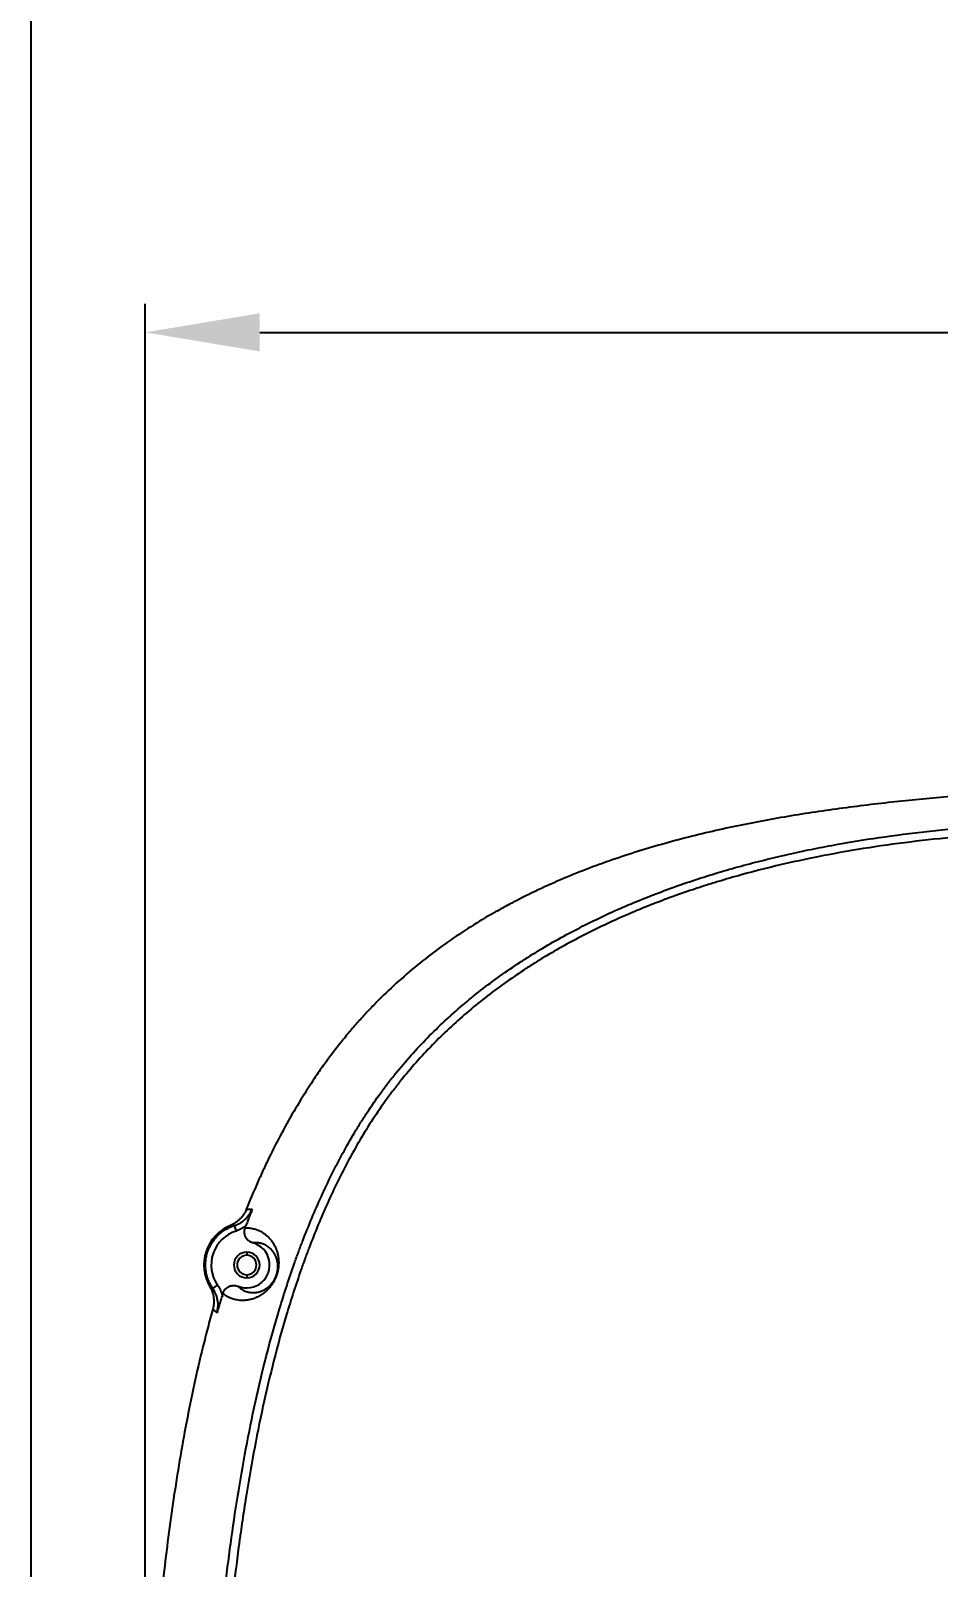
# Model space of a CAD drawing. Extents: x 8541 to 14664, y -60 to 2468.
# Drawn here: x 8678 to 8836.6, y 1749.6 to 2017.8 of the extents above; entities that cross this region are included whole.
import ezdxf

# ---------------------------------------------------------------- set-up
doc = ezdxf.new("R2010")
doc.units = 0
doc.header["$LTSCALE"] = 20
doc.header["$MEASUREMENT"] = 0
doc.layers.get('0').update_dxf_attribs({"linetype": 'CONTINUOUS'})
doc.layers.get('DEFPOINTS').update_dxf_attribs({"linetype": 'CONTINUOUS'})
doc.layers.add('6', color=6, linetype='CONTINUOUS')
doc.styles.get("Standard").update_dxf_attribs({"font": 'NanumGothic.ttf'})
doc.dimstyles.get("Standard").update_dxf_attribs({"dimtxt": 2.7, "dimasz": 2.5, "dimexe": 1.5, "dimexo": 1.5, "dimgap": 1.5, "dimtad": 1, "dimdec": 0, "dimlfac": 10, "dimzin": 0, "dimdsep": 46, "dimtxsty": 'Standard', "dimcen": 0, "dimclrt": 2, "dimadec": 0, "dimazin": 0, "dimtfac": 1, "dimtdec": 0, "dimtmove": 0, "dimatfit": 3, "dimfxl": 0, "dimtolj": 1, "dimtzin": 0, "dimarcsym": 0})

# ---------------------------------------------------------------- blocks, each defined once
blk = doc.blocks.new('*D61')
at = {"color": 3, "lineweight": -2}
for p, q in [((8698, 1688.87), (8698, 1970.18)), ((9382.59, 1688.87), (9382.59, 1970.18)), ((8718, 1965.18), (9362.59, 1965.18))]:
    blk.add_line(p, q, dxfattribs=at)
at = {"color": 3}
for points in [[(8718, 1968.51), (8718, 1961.85), (8698, 1965.18)], [(9362.59, 1968.51), (9362.59, 1961.85), (9382.59, 1965.18)]]:
    blk.add_solid(points, dxfattribs=at)
at = {"layer": 'DEFPOINTS', "color": 0}
for p in [(9382.59, 1965.18), (8698, 1687.37), (9382.59, 1687.37)]:
    blk.add_point(p, dxfattribs=at)
at = {"color": 2, "insert": (9040.29, 1988.79), "char_height": 25, "attachment_point": 5}
blk.add_mtext('\\A1;{\\fNanumGothic|b0|i0|c129|p50;685}', dxfattribs=at)

msp = doc.modelspace()

# ---------------------------------------------------------------- linework, layer by layer
at = {"color": 7, "linetype": 'Continuous'}
for p, q in [((8713.57, 1809.25), (8713.87, 1808.29)), ((8715.75, 1804.62), (8715.75, 1804.07)), ((8715.75, 1800.67), (8715.75, 1800.12)), ((8709.83, 1798.24), (8710.65, 1798.82))]:
    msp.add_line(p, q, dxfattribs=at)
for radius, start, end in [(7.48, 112.3522, 210.5285), (6.22, 107.5692, 214.8421), (4, 247.9014, 74.5737), (2.25, 90, 270), (1.7, 90, 270), (2.25, 270, 90), (1.7, 270, 90)]:
    msp.add_arc((8715.75, 1802.37), radius, start, end, dxfattribs=at)
for points, knots in [([(8842.95, 1884.48), (8839.7, 1884.23), (8836.46, 1883.96), (8829.99, 1883.33), (8826.76, 1882.98), (8820.3, 1882.19), (8817.08, 1881.75), (8812.27, 1881.01), (8810.66, 1880.74), (8807.46, 1880.19), (8805.86, 1879.89), (8803.46, 1879.43), (8802.66, 1879.27), (8801.47, 1879.02), (8801.07, 1878.94), (8800.27, 1878.77), (8798.28, 1878.34), (8796.3, 1877.89), (8793.15, 1877.12), (8791.58, 1876.71), (8788.45, 1875.86), (8786.9, 1875.42), (8782.25, 1874.01), (8779.19, 1872.98), (8774.66, 1871.28), (8773.16, 1870.69), (8770.17, 1869.44), (8768.69, 1868.79), (8765.75, 1867.42), (8764.29, 1866.71), (8762.12, 1865.59), (8761.4, 1865.21), (8760.32, 1864.62), (8759.96, 1864.42), (8759.43, 1864.12), (8759.25, 1864.02), (8758.89, 1863.82), (8757.29, 1862.91), (8755.72, 1861.96), (8752.99, 1860.21), (8751.65, 1859.3), (8749.01, 1857.43), (8747.73, 1856.46), (8745.2, 1854.45), (8743.97, 1853.42), (8741.55, 1851.28), (8740.37, 1850.18), (8738.64, 1848.48), (8738.08, 1847.9), (8736.95, 1846.73), (8736.4, 1846.14), (8735.31, 1844.93), (8734.77, 1844.32), (8733.97, 1843.39), (8733.71, 1843.08), (8733.18, 1842.45), (8732.92, 1842.13), (8731.63, 1840.54), (8730.63, 1839.24), (8729.42, 1837.58), (8729.18, 1837.25), (8728.7, 1836.58), (8728, 1835.57), (8727.31, 1834.55), (8725.96, 1832.5), (8725.1, 1831.12), (8723.43, 1828.31), (8722.63, 1826.88), (8721.08, 1824), (8720.34, 1822.54), (8719.44, 1820.7), (8719.27, 1820.33), (8718.92, 1819.59), (8718.39, 1818.47), (8717.89, 1817.35), (8716.9, 1815.1), (8716.27, 1813.59), (8715.66, 1812.06)], [0, 0, 0, 0, 0.0625, 0.0625, 0.125, 0.125, 0.1875, 0.1875, 0.21875, 0.21875, 0.25, 0.25, 0.265625, 0.265625, 0.273437, 0.273437, 0.28125, 0.3125, 0.3125, 0.34375, 0.34375, 0.375, 0.375, 0.4375, 0.4375, 0.46875, 0.46875, 0.5, 0.5, 0.53125, 0.53125, 0.546875, 0.546875, 0.554687, 0.554687, 0.558594, 0.558594, 0.5625, 0.59375, 0.59375, 0.625, 0.625, 0.65625, 0.65625, 0.6875, 0.6875, 0.71875, 0.71875, 0.734375, 0.734375, 0.75, 0.75, 0.765625, 0.765625, 0.773437, 0.773437, 0.78125, 0.78125, 0.8125, 0.8125, 0.820312, 0.820312, 0.828125, 0.84375, 0.84375, 0.875, 0.875, 0.90625, 0.90625, 0.9375, 0.9375, 0.945312, 0.945312, 0.953125, 0.96875, 0.96875, 1, 1, 1, 1]), ([(8842.95, 1495.9), (8840.15, 1496.12), (8837.37, 1496.38), (8831.82, 1496.99), (8829.05, 1497.34), (8823.55, 1498.14), (8820.81, 1498.59), (8815.35, 1499.6), (8812.63, 1500.16), (8807.22, 1501.39), (8804.53, 1502.06), (8799.17, 1503.54), (8796.51, 1504.34), (8792.54, 1505.65), (8791.22, 1506.1), (8788.59, 1507.05), (8787.27, 1507.54), (8785.31, 1508.31), (8784.34, 1508.7), (8783.36, 1509.11), (8782.87, 1509.31), (8782.71, 1509.38), (8782.39, 1509.52), (8780.93, 1510.14), (8779.48, 1510.78), (8776.94, 1511.97), (8774.42, 1513.19), (8770.72, 1515.15), (8768.3, 1516.54), (8765.9, 1517.98), (8764.72, 1518.72), (8762.38, 1520.25), (8761.23, 1521.04), (8758.95, 1522.66), (8757.82, 1523.5), (8756.16, 1524.79), (8755.33, 1525.45), (8754.38, 1526.23), (8753.97, 1526.57), (8753.7, 1526.8), (8753.57, 1526.91), (8752.36, 1527.94), (8751.31, 1528.88), (8749.25, 1530.79), (8748.25, 1531.76), (8746.3, 1533.76), (8745.35, 1534.77), (8743.5, 1536.85), (8742.61, 1537.9), (8740.86, 1540.06), (8740.01, 1541.16), (8738.37, 1543.4), (8737.57, 1544.54), (8736.42, 1546.29), (8736.04, 1546.87), (8735.3, 1548.06), (8734.93, 1548.65), (8734.22, 1549.86), (8733.86, 1550.47), (8733.17, 1551.69), (8732.83, 1552.3), (8732.41, 1553.08), (8732.33, 1553.24), (8732.16, 1553.55), (8732.08, 1553.7), (8731.83, 1554.17), (8731.34, 1555.11), (8730.86, 1556.05), (8729.92, 1557.94), (8729.32, 1559.21), (8728.16, 1561.75), (8727.6, 1563.04), (8725.98, 1566.9), (8724.99, 1569.51), (8723.12, 1574.76), (8722.26, 1577.41), (8720.64, 1582.75), (8719.9, 1585.43), (8718.5, 1590.85), (8717.86, 1593.57), (8717.1, 1596.99), (8716.88, 1598.02), (8716.67, 1599.05), (8716.52, 1599.74), (8716.45, 1600.08), (8716.11, 1601.8), (8715.84, 1603.18), (8715.06, 1607.31), (8714.59, 1610.06), (8713.71, 1615.57), (8713.3, 1618.32), (8712.18, 1626.59), (8711.56, 1632.1), (8710.76, 1640.38), (8710.52, 1643.13), (8710.09, 1648.65), (8709.9, 1651.41), (8709.39, 1659.69), (8708.91, 1670.74), (8708.77, 1681.79), (8708.77, 1692.85), (8708.84, 1698.38), (8709.15, 1709.44), (8709.39, 1714.98), (8709.89, 1723.28), (8710.08, 1726.05), (8710.52, 1731.59), (8710.76, 1734.36), (8711.29, 1739.9), (8711.58, 1742.67), (8712.06, 1746.83), (8712.23, 1748.21), (8712.57, 1750.98), (8712.75, 1752.37), (8713.7, 1759.3), (8714.57, 1764.82), (8716.12, 1773.04), (8716.67, 1775.77), (8717.87, 1781.22), (8718.51, 1783.93), (8719.9, 1789.33), (8720.65, 1792.02), (8722.27, 1797.36), (8723.14, 1800.02), (8724.19, 1803), (8724.31, 1803.33), (8724.55, 1803.99), (8724.67, 1804.31), (8725.03, 1805.3), (8725.78, 1807.27), (8726.56, 1809.21), (8728.18, 1813.08), (8729.33, 1815.61), (8730.88, 1818.73), (8731.19, 1819.35), (8731.83, 1820.58), (8732.16, 1821.2), (8733.15, 1823.03), (8733.84, 1824.24), (8734.91, 1826.04), (8735.27, 1826.63), (8736.01, 1827.81), (8736.39, 1828.4), (8737.54, 1830.15), (8738.34, 1831.3), (8739.59, 1833), (8740.01, 1833.56), (8740.55, 1834.26), (8740.66, 1834.4), (8740.87, 1834.68), (8741.2, 1835.1), (8742.41, 1836.61), (8743.55, 1837.94), (8745.41, 1840.02), (8746.36, 1841.04), (8748.3, 1843.03), (8749.3, 1843.99), (8751.33, 1845.88), (8752.37, 1846.8), (8754.48, 1848.6), (8755.55, 1849.47), (8757.74, 1851.18), (8758.86, 1852.01), (8761.13, 1853.63), (8762.28, 1854.42), (8764.03, 1855.57), (8764.92, 1856.14), (8765.96, 1856.79), (8766.41, 1857.06), (8766.71, 1857.24), (8766.86, 1857.34), (8768.22, 1858.15), (8769.44, 1858.85), (8771.89, 1860.21), (8774.36, 1861.51), (8776.86, 1862.73), (8780.64, 1864.5), (8783.19, 1865.59), (8788.35, 1867.62), (8790.96, 1868.57), (8796.24, 1870.32), (8798.9, 1871.13), (8802.93, 1872.24), (8804.28, 1872.6), (8806.32, 1873.11), (8807, 1873.28), (8808.02, 1873.52), (8808.36, 1873.61), (8809.04, 1873.76), (8810.75, 1874.16), (8812.46, 1874.53), (8814.52, 1874.96), (8815.21, 1875.09), (8816.58, 1875.36), (8817.27, 1875.49), (8820.71, 1876.13), (8823.48, 1876.59), (8829.01, 1877.39), (8831.79, 1877.75), (8835.97, 1878.21), (8837.36, 1878.35), (8840.15, 1878.61), (8841.55, 1878.73), (8842.94, 1878.84)], [0, 0, 0, 0, 0.015625, 0.015625, 0.03125, 0.03125, 0.046875, 0.046875, 0.0625, 0.0625, 0.078125, 0.078125, 0.09375, 0.09375, 0.101562, 0.101562, 0.109375, 0.109375, 0.113281, 0.115234, 0.115234, 0.116211, 0.116211, 0.117187, 0.125, 0.125, 0.132812, 0.140625, 0.148437, 0.148437, 0.15625, 0.15625, 0.164062, 0.164062, 0.171875, 0.171875, 0.175781, 0.177734, 0.178711, 0.178711, 0.179687, 0.179687, 0.1875, 0.1875, 0.195312, 0.195312, 0.203125, 0.203125, 0.210937, 0.210937, 0.21875, 0.21875, 0.226562, 0.226562, 0.230469, 0.230469, 0.234375, 0.234375, 0.238281, 0.238281, 0.242187, 0.242187, 0.243164, 0.243164, 0.244141, 0.244141, 0.246094, 0.25, 0.25, 0.257812, 0.257812, 0.265625, 0.265625, 0.28125, 0.28125, 0.296875, 0.296875, 0.3125, 0.3125, 0.328125, 0.328125, 0.332031, 0.333984, 0.333984, 0.335937, 0.335937, 0.34375, 0.34375, 0.359375, 0.359375, 0.375, 0.375, 0.40625, 0.40625, 0.421875, 0.421875, 0.4375, 0.4375, 0.46875, 0.5, 0.5, 0.53125, 0.53125, 0.5625, 0.5625, 0.578125, 0.578125, 0.59375, 0.59375, 0.609375, 0.609375, 0.617187, 0.617187, 0.625, 0.625, 0.65625, 0.65625, 0.671875, 0.671875, 0.6875, 0.6875, 0.703125, 0.703125, 0.71875, 0.71875, 0.720703, 0.720703, 0.722656, 0.722656, 0.726562, 0.734375, 0.734375, 0.75, 0.75, 0.753906, 0.753906, 0.757812, 0.757812, 0.765625, 0.765625, 0.769531, 0.769531, 0.773437, 0.773437, 0.78125, 0.78125, 0.785156, 0.785156, 0.786133, 0.786133, 0.787109, 0.789062, 0.796875, 0.796875, 0.804687, 0.804687, 0.8125, 0.8125, 0.820312, 0.820312, 0.828125, 0.828125, 0.835937, 0.835937, 0.84375, 0.84375, 0.847656, 0.849609, 0.850586, 0.850586, 0.851562, 0.851562, 0.859375, 0.859375, 0.867187, 0.875, 0.875, 0.890625, 0.890625, 0.90625, 0.90625, 0.921875, 0.921875, 0.929687, 0.929687, 0.933594, 0.933594, 0.935547, 0.935547, 0.9375, 0.945312, 0.945312, 0.949219, 0.949219, 0.953125, 0.953125, 0.96875, 0.96875, 0.984375, 0.984375, 0.992187, 0.992187, 1, 1, 1, 1]), ([(8843.06, 1877.35), (8840.29, 1877.13), (8837.52, 1876.87), (8832.01, 1876.26), (8829.26, 1875.92), (8823.78, 1875.12), (8821.05, 1874.67), (8815.61, 1873.67), (8812.9, 1873.11), (8807.5, 1871.88), (8804.81, 1871.21), (8800.79, 1870.1), (8799.46, 1869.71), (8797.79, 1869.21), (8797.46, 1869.11), (8796.79, 1868.9), (8795.8, 1868.59), (8794.81, 1868.27), (8791.51, 1867.17), (8788.9, 1866.23), (8783.74, 1864.2), (8781.2, 1863.11), (8777.44, 1861.35), (8774.95, 1860.14), (8772.49, 1858.84), (8770.06, 1857.49), (8768.86, 1856.8), (8767.51, 1855.99), (8767.36, 1855.9), (8767.06, 1855.71), (8766.62, 1855.44), (8765.58, 1854.8), (8764.71, 1854.23), (8762.97, 1853.09), (8761.83, 1852.31), (8759.58, 1850.7), (8758.48, 1849.87), (8756.31, 1848.18), (8755.24, 1847.31), (8753.15, 1845.52), (8752.13, 1844.61), (8750.12, 1842.73), (8749.14, 1841.77), (8747.21, 1839.79), (8746.27, 1838.78), (8744.43, 1836.71), (8743.54, 1835.64), (8742.44, 1834.28), (8742.23, 1834.01), (8741.9, 1833.6), (8741.8, 1833.46), (8741.58, 1833.18), (8741.05, 1832.49), (8740.53, 1831.79), (8739.3, 1830.1), (8738.51, 1828.96), (8737, 1826.64), (8736.27, 1825.46), (8734.87, 1823.08), (8734.2, 1821.88), (8732.89, 1819.45), (8732.26, 1818.22), (8730.44, 1814.51), (8729.3, 1811.99), (8727.71, 1808.15), (8726.94, 1806.22), (8726.21, 1804.26), (8725.91, 1803.45), (8725.85, 1803.28), (8725.73, 1802.96), (8725.56, 1802.47), (8725.38, 1801.97), (8724.35, 1799.02), (8723.49, 1796.38), (8721.9, 1791.08), (8721.17, 1788.41), (8719.8, 1783.06), (8719.17, 1780.37), (8717.99, 1774.97), (8717.45, 1772.26), (8716.44, 1766.82), (8715.73, 1762.73), (8715, 1757.94), (8714.66, 1755.54), (8714.51, 1754.51), (8714.42, 1753.82), (8714.37, 1753.47), (8713.96, 1750.38), (8713.28, 1744.88), (8712.7, 1739.39), (8712.18, 1733.9), (8711.94, 1731.15), (8711.52, 1725.66), (8711.33, 1722.91), (8710.83, 1714.68), (8710.6, 1709.19), (8710.29, 1698.23), (8710.22, 1692.74), (8710.22, 1681.78), (8710.29, 1676.3), (8710.6, 1665.34), (8710.84, 1659.87), (8711.34, 1651.66), (8711.53, 1648.92), (8711.95, 1643.45), (8712.19, 1640.72), (8712.98, 1632.51), (8713.59, 1627.05), (8714.7, 1618.85), (8715.1, 1616.12), (8715.97, 1610.66), (8716.43, 1607.93), (8717.2, 1603.83), (8717.46, 1602.47), (8717.8, 1600.76), (8717.87, 1600.42), (8718.01, 1599.74), (8718.23, 1598.72), (8719.03, 1594.98), (8719.82, 1591.6), (8721.2, 1586.23), (8721.93, 1583.56), (8723.52, 1578.27), (8724.37, 1575.64), (8726.21, 1570.43), (8727.19, 1567.84), (8728.78, 1564.01), (8729.88, 1561.46), (8731.07, 1558.95), (8731.99, 1557.07), (8732.46, 1556.14), (8733.03, 1555.05), (8733.27, 1554.59), (8733.44, 1554.28), (8733.52, 1554.12), (8734.26, 1552.74), (8734.95, 1551.52), (8736.01, 1549.72), (8736.37, 1549.13), (8737.1, 1547.95), (8737.48, 1547.37), (8738.61, 1545.64), (8739.4, 1544.5), (8741.02, 1542.27), (8741.86, 1541.18), (8743.58, 1539.04), (8744.47, 1537.99), (8746.3, 1535.93), (8747.24, 1534.92), (8749.17, 1532.94), (8750.16, 1531.97), (8752.19, 1530.07), (8753.23, 1529.15), (8754.43, 1528.13), (8754.57, 1528.01), (8754.83, 1527.79), (8754.97, 1527.67), (8755.37, 1527.34), (8756.18, 1526.67), (8757, 1526.02), (8758.65, 1524.73), (8759.77, 1523.9), (8762.03, 1522.29), (8763.17, 1521.51), (8765.49, 1520), (8766.66, 1519.26), (8769.04, 1517.84), (8771.43, 1516.46), (8775.11, 1514.52), (8777.61, 1513.3), (8780.13, 1512.13), (8781.4, 1511.56), (8782.85, 1510.94), (8783.01, 1510.88), (8783.33, 1510.74), (8783.49, 1510.67), (8783.98, 1510.47), (8784.94, 1510.07), (8785.91, 1509.68), (8787.86, 1508.92), (8789.16, 1508.43), (8791.77, 1507.49), (8793.07, 1507.04), (8797.01, 1505.75), (8799.65, 1504.95), (8804.97, 1503.49), (8807.63, 1502.83), (8813, 1501.61), (8815.7, 1501.06), (8821.11, 1500.06), (8823.83, 1499.62), (8829.29, 1498.82), (8832.03, 1498.47), (8837.53, 1497.87), (8840.29, 1497.61), (8843.06, 1497.39)], [0, 0, 0, 0, 0.015625, 0.015625, 0.03125, 0.03125, 0.046875, 0.046875, 0.0625, 0.0625, 0.078125, 0.078125, 0.085938, 0.085938, 0.087891, 0.087891, 0.089844, 0.09375, 0.09375, 0.109375, 0.109375, 0.125, 0.125, 0.132812, 0.140625, 0.140625, 0.148437, 0.148437, 0.149414, 0.149414, 0.150391, 0.152344, 0.15625, 0.15625, 0.164062, 0.164062, 0.171875, 0.171875, 0.179687, 0.179687, 0.1875, 0.1875, 0.195312, 0.195312, 0.203125, 0.203125, 0.210938, 0.210938, 0.212891, 0.212891, 0.213867, 0.213867, 0.214844, 0.21875, 0.21875, 0.226563, 0.226563, 0.234375, 0.234375, 0.242188, 0.242188, 0.25, 0.25, 0.265625, 0.265625, 0.273438, 0.277344, 0.277344, 0.27832, 0.27832, 0.279297, 0.28125, 0.28125, 0.296875, 0.296875, 0.3125, 0.3125, 0.328125, 0.328125, 0.34375, 0.34375, 0.359375, 0.367188, 0.371094, 0.373047, 0.373047, 0.375, 0.375, 0.390625, 0.40625, 0.40625, 0.421875, 0.421875, 0.4375, 0.4375, 0.46875, 0.46875, 0.5, 0.5, 0.53125, 0.53125, 0.5625, 0.5625, 0.578125, 0.578125, 0.59375, 0.59375, 0.625, 0.625, 0.640625, 0.640625, 0.65625, 0.65625, 0.664063, 0.664063, 0.666016, 0.666016, 0.667969, 0.671875, 0.6875, 0.6875, 0.703125, 0.703125, 0.71875, 0.71875, 0.734375, 0.734375, 0.742188, 0.75, 0.75, 0.753906, 0.755859, 0.756836, 0.756836, 0.757813, 0.757813, 0.765625, 0.765625, 0.769531, 0.769531, 0.773438, 0.773438, 0.78125, 0.78125, 0.789063, 0.789063, 0.796875, 0.796875, 0.804688, 0.804688, 0.8125, 0.8125, 0.820313, 0.820313, 0.821289, 0.821289, 0.822266, 0.822266, 0.824219, 0.828125, 0.828125, 0.835938, 0.835938, 0.84375, 0.84375, 0.851563, 0.851563, 0.859375, 0.867188, 0.875, 0.875, 0.882813, 0.882813, 0.883789, 0.883789, 0.884766, 0.884766, 0.886719, 0.890625, 0.890625, 0.898438, 0.898438, 0.90625, 0.90625, 0.921875, 0.921875, 0.9375, 0.9375, 0.953125, 0.953125, 0.96875, 0.96875, 0.984375, 0.984375, 1, 1, 1, 1]), ([(8715.66, 1812.06), (8715.59, 1811.91), (8715.52, 1811.76), (8715.37, 1811.46), (8715.2, 1811.17), (8715, 1810.9), (8714.87, 1810.74), (8714.85, 1810.71), (8714.79, 1810.64), (8714.76, 1810.61), (8714.68, 1810.52), (8714.62, 1810.46), (8714.44, 1810.28), (8714.2, 1810.05), (8713.93, 1809.86), (8713.72, 1809.72), (8713.65, 1809.67), (8713.51, 1809.58), (8713.43, 1809.54), (8713.21, 1809.42), (8713.06, 1809.35), (8712.9, 1809.29)], [0, 0, 0, 0, 0.125, 0.125, 0.25, 0.375, 0.375, 0.40625, 0.40625, 0.4375, 0.4375, 0.5, 0.5, 0.625, 0.75, 0.75, 0.8125, 0.8125, 0.875, 0.875, 1, 1, 1, 1]), ([(8713.57, 1809.25), (8713.75, 1809.3), (8713.92, 1809.37), (8714.25, 1809.52), (8714.41, 1809.6), (8714.73, 1809.78), (8714.88, 1809.88), (8715.07, 1810.02), (8715.1, 1810.05), (8715.18, 1810.1), (8715.28, 1810.19), (8715.39, 1810.28), (8715.59, 1810.46), (8715.72, 1810.59), (8715.96, 1810.87), (8716.07, 1811.01), (8716.2, 1811.2), (8716.23, 1811.24), (8716.28, 1811.32), (8716.35, 1811.43), (8716.42, 1811.55), (8716.55, 1811.79), (8716.63, 1811.96), (8716.7, 1812.13)], [0, 0, 0, 0, 0.125, 0.125, 0.25, 0.25, 0.375, 0.375, 0.40625, 0.40625, 0.4375, 0.5, 0.5, 0.625, 0.625, 0.75, 0.75, 0.78125, 0.78125, 0.8125, 0.875, 0.875, 1, 1, 1, 1]), ([(8716.7, 1812.13), (8716.69, 1812.12), (8716.69, 1812.1), (8716.68, 1812.07), (8716.66, 1812.03), (8716.62, 1811.92), (8716.59, 1811.83), (8716.52, 1811.66), (8716.48, 1811.54), (8716.34, 1811.18), (8716.25, 1810.93), (8716.14, 1810.62), (8716.11, 1810.56), (8716.07, 1810.44), (8716.04, 1810.37), (8715.97, 1810.19), (8715.93, 1810.06), (8715.83, 1809.81), (8715.78, 1809.68), (8715.69, 1809.42), (8715.64, 1809.29), (8715.59, 1809.16)], [0, 0, 0, 0, 0.015625, 0.015625, 0.03125, 0.0625, 0.125, 0.125, 0.25, 0.25, 0.5, 0.5, 0.5625, 0.5625, 0.625, 0.625, 0.75, 0.75, 0.875, 0.875, 1, 1, 1, 1]), ([(8715.66, 1812.06), (8715.75, 1812.08), (8715.84, 1812.09), (8716.02, 1812.1), (8716.11, 1812.11), (8716.36, 1812.12), (8716.53, 1812.13), (8716.7, 1812.13)], [0, 0, 0, 0, 0.25, 0.25, 0.5, 0.5, 1, 1, 1, 1]), ([(8709.83, 1798.24), (8709.66, 1798.48), (8709.52, 1798.72), (8709.25, 1799.21), (8709.13, 1799.47), (8708.98, 1799.86), (8708.93, 1799.99), (8708.87, 1800.19), (8708.85, 1800.26), (8708.81, 1800.4), (8708.79, 1800.46), (8708.7, 1800.81), (8708.64, 1801.08), (8708.56, 1801.64), (8708.54, 1801.92), (8708.53, 1802.34), (8708.53, 1802.48), (8708.54, 1802.69), (8708.54, 1802.76), (8708.55, 1802.9), (8708.56, 1802.97), (8708.59, 1803.32), (8708.63, 1803.6), (8708.75, 1804.15), (8708.82, 1804.42), (8708.96, 1804.82), (8709.01, 1804.95), (8709.09, 1805.15), (8709.12, 1805.21), (8709.17, 1805.34), (8709.2, 1805.41), (8709.35, 1805.73), (8709.63, 1806.22), (8709.95, 1806.67), (8710.22, 1807), (8710.31, 1807.11), (8710.43, 1807.24), (8710.45, 1807.27), (8710.5, 1807.32), (8710.57, 1807.4), (8710.65, 1807.47), (8710.9, 1807.72), (8711.32, 1808.09), (8711.78, 1808.4), (8712.09, 1808.59), (8712.15, 1808.62), (8712.27, 1808.69), (8712.33, 1808.73), (8712.52, 1808.82), (8712.65, 1808.89), (8713.03, 1809.06), (8713.3, 1809.16), (8713.57, 1809.25)], [0, 0, 0, 0, 0.0625, 0.0625, 0.125, 0.125, 0.15625, 0.15625, 0.171875, 0.171875, 0.1875, 0.1875, 0.25, 0.25, 0.3125, 0.3125, 0.34375, 0.34375, 0.359375, 0.359375, 0.375, 0.375, 0.4375, 0.4375, 0.5, 0.5, 0.53125, 0.53125, 0.546875, 0.546875, 0.5625, 0.5625, 0.625, 0.6875, 0.6875, 0.71875, 0.71875, 0.726563, 0.726563, 0.734375, 0.75, 0.75, 0.8125, 0.875, 0.875, 0.890625, 0.890625, 0.90625, 0.90625, 0.9375, 0.9375, 1, 1, 1, 1]), ([(8715.47, 1808.86), (8715.59, 1808.86), (8715.71, 1808.86), (8715.94, 1808.85), (8716.06, 1808.85), (8716.3, 1808.82), (8716.42, 1808.81), (8716.66, 1808.77), (8716.78, 1808.74), (8717.03, 1808.68), (8717.15, 1808.65), (8717.4, 1808.57), (8717.53, 1808.52), (8717.79, 1808.42), (8717.92, 1808.36), (8718.19, 1808.23), (8718.32, 1808.16), (8718.53, 1808.03), (8718.6, 1807.99), (8718.74, 1807.9), (8718.81, 1807.85), (8719.02, 1807.69), (8719.16, 1807.58), (8719.38, 1807.38), (8719.45, 1807.32), (8719.59, 1807.17), (8719.66, 1807.1), (8719.81, 1806.93), (8719.88, 1806.85), (8720.03, 1806.67), (8720.1, 1806.57), (8720.25, 1806.36), (8720.32, 1806.25), (8720.46, 1806.02), (8720.53, 1805.89), (8720.67, 1805.62), (8720.74, 1805.47), (8720.84, 1805.24), (8720.88, 1805.15), (8720.94, 1804.98), (8720.97, 1804.89), (8721.03, 1804.7), (8721.06, 1804.6), (8721.12, 1804.39), (8721.15, 1804.28), (8721.18, 1804.11), (8721.2, 1804.05), (8721.22, 1803.92), (8721.23, 1803.86), (8721.25, 1803.72), (8721.26, 1803.65), (8721.28, 1803.51), (8721.29, 1803.44), (8721.3, 1803.32), (8721.3, 1803.28), (8721.31, 1803.2), (8721.31, 1803.16), (8721.31, 1803.03), (8721.32, 1802.94), (8721.32, 1802.76), (8721.32, 1802.66), (8721.31, 1802.5), (8721.31, 1802.44), (8721.3, 1802.33), (8721.3, 1802.27), (8721.29, 1802.15), (8721.28, 1802.09), (8721.27, 1801.96), (8721.26, 1801.89), (8721.24, 1801.74), (8721.23, 1801.66), (8721.21, 1801.56), (8721.21, 1801.54), (8721.2, 1801.5), (8721.19, 1801.48), (8721.18, 1801.42), (8721.17, 1801.37), (8721.15, 1801.28), (8721.14, 1801.24), (8721.12, 1801.14), (8721.11, 1801.09), (8721.09, 1801.03), (8721.09, 1801.02), (8721.08, 1800.99), (8721.07, 1800.95), (8721.06, 1800.91), (8721.03, 1800.83), (8721.02, 1800.78), (8720.99, 1800.7), (8720.98, 1800.67), (8720.96, 1800.62), (8720.94, 1800.53), (8720.91, 1800.45), (8720.88, 1800.38), (8720.86, 1800.34), (8720.85, 1800.3), (8720.84, 1800.27), (8720.83, 1800.26), (8720.81, 1800.2), (8720.79, 1800.15), (8720.75, 1800.05), (8720.73, 1800.01), (8720.7, 1799.94), (8720.68, 1799.92), (8720.66, 1799.88), (8720.65, 1799.85), (8720.62, 1799.79), (8720.6, 1799.75), (8720.57, 1799.68), (8720.55, 1799.64), (8720.49, 1799.53), (8720.45, 1799.46), (8720.4, 1799.37), (8720.38, 1799.34), (8720.34, 1799.28), (8720.33, 1799.25), (8720.27, 1799.17), (8720.24, 1799.11), (8720.17, 1799.01), (8720.14, 1798.96), (8720.08, 1798.87), (8720.05, 1798.83), (8719.98, 1798.74), (8719.95, 1798.7), (8719.86, 1798.58), (8719.8, 1798.51), (8719.72, 1798.41), (8719.69, 1798.38), (8719.63, 1798.31), (8719.61, 1798.28), (8719.52, 1798.19), (8719.47, 1798.13), (8719.37, 1798.03), (8719.32, 1797.98), (8719.17, 1797.83), (8719.07, 1797.74), (8718.88, 1797.58), (8718.79, 1797.51), (8718.61, 1797.38), (8718.53, 1797.31), (8718.36, 1797.2), (8718.28, 1797.15), (8718.12, 1797.05), (8718.04, 1797), (8717.89, 1796.91), (8717.81, 1796.87), (8717.66, 1796.8), (8717.59, 1796.76), (8717.45, 1796.7), (8717.38, 1796.67), (8717.18, 1796.58), (8717.05, 1796.53), (8716.79, 1796.45), (8716.67, 1796.41), (8716.43, 1796.35), (8716.32, 1796.32), (8716.1, 1796.27), (8715.99, 1796.25), (8715.78, 1796.22), (8715.68, 1796.21), (8715.48, 1796.19), (8715.38, 1796.18), (8715.1, 1796.17), (8714.92, 1796.17), (8714.59, 1796.19), (8714.43, 1796.2), (8714.12, 1796.25), (8713.97, 1796.27), (8713.69, 1796.33), (8713.56, 1796.37), (8713.3, 1796.45), (8713.18, 1796.49), (8712.95, 1796.58), (8712.83, 1796.63), (8712.62, 1796.73), (8712.51, 1796.78), (8712.31, 1796.89), (8712.11, 1797), (8711.84, 1797.19), (8711.66, 1797.32), (8711.58, 1797.39)], [0, 0, 0, 0, 0.03125, 0.03125, 0.0625, 0.0625, 0.09375, 0.09375, 0.125, 0.125, 0.15625, 0.15625, 0.1875, 0.1875, 0.21875, 0.21875, 0.25, 0.25, 0.265625, 0.265625, 0.28125, 0.28125, 0.3125, 0.3125, 0.328125, 0.328125, 0.34375, 0.34375, 0.359375, 0.359375, 0.375, 0.375, 0.390625, 0.390625, 0.40625, 0.40625, 0.421875, 0.421875, 0.429688, 0.429688, 0.4375, 0.4375, 0.445313, 0.445313, 0.453125, 0.453125, 0.457031, 0.457031, 0.460938, 0.460938, 0.464844, 0.464844, 0.46875, 0.46875, 0.470703, 0.470703, 0.472656, 0.472656, 0.476563, 0.476563, 0.480469, 0.480469, 0.482422, 0.482422, 0.484375, 0.484375, 0.486328, 0.486328, 0.488281, 0.488281, 0.490234, 0.490234, 0.490723, 0.490723, 0.491211, 0.491211, 0.492188, 0.492188, 0.493164, 0.493164, 0.494141, 0.494141, 0.494385, 0.494385, 0.494629, 0.495117, 0.495117, 0.496094, 0.496094, 0.496582, 0.496582, 0.49707, 0.498047, 0.498047, 0.498535, 0.498779, 0.498779, 0.499023, 0.499023, 0.5, 0.5, 0.500977, 0.500977, 0.501465, 0.501465, 0.501953, 0.501953, 0.50293, 0.50293, 0.503906, 0.503906, 0.505859, 0.505859, 0.506836, 0.506836, 0.507813, 0.507813, 0.509766, 0.509766, 0.511719, 0.511719, 0.513672, 0.513672, 0.515625, 0.515625, 0.519531, 0.519531, 0.521484, 0.521484, 0.523438, 0.523438, 0.527344, 0.527344, 0.53125, 0.53125, 0.539063, 0.539063, 0.546875, 0.546875, 0.554688, 0.554688, 0.5625, 0.5625, 0.570313, 0.570313, 0.578125, 0.578125, 0.585938, 0.585938, 0.59375, 0.59375, 0.609375, 0.609375, 0.625, 0.625, 0.640625, 0.640625, 0.65625, 0.65625, 0.671875, 0.671875, 0.6875, 0.6875, 0.71875, 0.71875, 0.75, 0.75, 0.78125, 0.78125, 0.8125, 0.8125, 0.84375, 0.84375, 0.875, 0.875, 0.90625, 0.90625, 0.9375, 0.96875, 1, 1, 1, 1]), ([(8713.57, 1809.25), (8713.46, 1809.26), (8713.36, 1809.27), (8713.19, 1809.28), (8713.14, 1809.29), (8713.02, 1809.29), (8712.96, 1809.29), (8712.9, 1809.29)], [0, 0, 0, 0, 0.5, 0.5, 0.75, 0.75, 1, 1, 1, 1]), ([(8716.81, 1806.22), (8716.74, 1806.24), (8716.61, 1806.29), (8716.42, 1806.37), (8716.3, 1806.44), (8716.22, 1806.5), (8716.19, 1806.52), (8716.13, 1806.56), (8716.1, 1806.58), (8716.02, 1806.65), (8715.92, 1806.74), (8715.83, 1806.84), (8715.76, 1806.92), (8715.74, 1806.95), (8715.7, 1807.01), (8715.68, 1807.04), (8715.62, 1807.13), (8715.56, 1807.25), (8715.5, 1807.37), (8715.46, 1807.47), (8715.45, 1807.5), (8715.43, 1807.57), (8715.42, 1807.6), (8715.39, 1807.7), (8715.36, 1807.84), (8715.35, 1807.98), (8715.34, 1808.11), (8715.34, 1808.18), (8715.35, 1808.32), (8715.36, 1808.46), (8715.41, 1808.66), (8715.45, 1808.8), (8715.47, 1808.86)], [0, 0, 0, 0, 0.0625, 0.125, 0.1875, 0.1875, 0.21875, 0.21875, 0.25, 0.25, 0.3125, 0.375, 0.375, 0.40625, 0.40625, 0.4375, 0.4375, 0.5, 0.5625, 0.5625, 0.59375, 0.59375, 0.625, 0.625, 0.6875, 0.75, 0.75, 0.8125, 0.8125, 0.875, 0.9375, 1, 1, 1, 1]), ([(8714.24, 1798.66), (8714.35, 1798.55), (8714.46, 1798.45), (8714.64, 1798.3), (8714.71, 1798.25), (8714.84, 1798.15), (8714.91, 1798.11), (8715.05, 1798.02), (8715.13, 1797.98), (8715.29, 1797.9), (8715.37, 1797.86), (8715.54, 1797.78), (8715.63, 1797.75), (8715.83, 1797.69), (8715.93, 1797.66), (8716.14, 1797.61), (8716.25, 1797.59), (8716.49, 1797.56), (8716.62, 1797.55), (8716.89, 1797.54), (8717.03, 1797.54), (8717.25, 1797.56), (8717.33, 1797.57), (8717.49, 1797.59), (8717.57, 1797.61), (8717.74, 1797.64), (8717.83, 1797.66), (8718.02, 1797.72), (8718.11, 1797.75), (8718.26, 1797.8), (8718.31, 1797.82), (8718.39, 1797.85), (8718.41, 1797.86), (8718.46, 1797.88), (8718.49, 1797.89), (8718.57, 1797.93), (8718.63, 1797.96), (8718.74, 1798.01), (8718.8, 1798.04), (8718.91, 1798.11), (8718.97, 1798.15), (8719.1, 1798.22), (8719.16, 1798.27), (8719.29, 1798.36), (8719.36, 1798.41), (8719.5, 1798.52), (8719.57, 1798.58), (8719.68, 1798.68), (8719.72, 1798.71), (8719.79, 1798.79), (8719.83, 1798.82), (8719.91, 1798.91), (8719.96, 1798.95), (8720.02, 1799.03), (8720.04, 1799.05), (8720.09, 1799.1), (8720.11, 1799.13), (8720.18, 1799.21), (8720.22, 1799.27), (8720.3, 1799.37), (8720.32, 1799.41), (8720.37, 1799.48), (8720.4, 1799.52), (8720.45, 1799.6), (8720.48, 1799.65), (8720.52, 1799.72), (8720.54, 1799.75), (8720.57, 1799.8), (8720.58, 1799.82), (8720.62, 1799.88), (8720.63, 1799.91), (8720.66, 1799.97), (8720.68, 1800.01), (8720.7, 1800.05), (8720.71, 1800.06), (8720.72, 1800.08), (8720.72, 1800.09), (8720.73, 1800.11), (8720.74, 1800.13), (8720.77, 1800.19), (8720.79, 1800.23), (8720.82, 1800.3), (8720.83, 1800.32), (8720.84, 1800.36), (8720.85, 1800.37), (8720.86, 1800.4), (8720.87, 1800.44), (8720.88, 1800.47), (8720.9, 1800.51), (8720.9, 1800.53), (8720.91, 1800.55), (8720.92, 1800.57), (8720.93, 1800.59), (8720.93, 1800.61), (8720.94, 1800.63), (8720.95, 1800.65), (8720.96, 1800.69), (8720.98, 1800.74), (8720.99, 1800.79), (8721, 1800.83), (8721.01, 1800.84), (8721.01, 1800.87), (8721.02, 1800.88), (8721.02, 1800.9), (8721.03, 1800.92), (8721.03, 1800.94), (8721.04, 1800.97), (8721.05, 1801.01), (8721.06, 1801.07), (8721.07, 1801.11), (8721.09, 1801.19), (8721.1, 1801.22), (8721.11, 1801.28), (8721.11, 1801.29), (8721.11, 1801.33), (8721.12, 1801.34), (8721.12, 1801.39), (8721.13, 1801.42), (8721.14, 1801.48), (8721.14, 1801.51), (8721.15, 1801.59), (8721.16, 1801.65), (8721.16, 1801.72), (8721.17, 1801.74), (8721.17, 1801.79), (8721.17, 1801.82), (8721.17, 1801.88), (8721.18, 1801.93), (8721.18, 1802.05), (8721.18, 1802.12), (8721.18, 1802.27), (8721.17, 1802.33), (8721.17, 1802.46), (8721.16, 1802.52), (8721.15, 1802.64), (8721.14, 1802.69), (8721.13, 1802.8), (8721.12, 1802.85), (8721.1, 1802.94), (8721.09, 1802.99), (8721.07, 1803.08), (8721.06, 1803.13), (8721.04, 1803.21), (8721.03, 1803.25), (8721, 1803.37), (8720.98, 1803.45), (8720.93, 1803.59), (8720.91, 1803.66), (8720.86, 1803.79), (8720.83, 1803.85), (8720.78, 1803.97), (8720.75, 1804.02), (8720.67, 1804.18), (8720.62, 1804.28), (8720.53, 1804.42), (8720.51, 1804.46), (8720.45, 1804.55), (8720.42, 1804.59), (8720.34, 1804.71), (8720.28, 1804.78), (8720.17, 1804.92), (8720.12, 1804.98), (8720.01, 1805.1), (8719.95, 1805.16), (8719.78, 1805.32), (8719.68, 1805.41), (8719.46, 1805.58), (8719.35, 1805.65), (8719.14, 1805.78), (8719.04, 1805.83), (8718.84, 1805.93), (8718.74, 1805.98), (8718.54, 1806.05), (8718.45, 1806.08), (8718.26, 1806.14), (8718.17, 1806.16), (8717.99, 1806.2), (8717.9, 1806.21), (8717.72, 1806.24), (8717.64, 1806.25), (8717.47, 1806.26), (8717.38, 1806.26), (8717.22, 1806.26), (8717.13, 1806.25), (8716.97, 1806.24), (8716.89, 1806.23), (8716.81, 1806.22)], [0, 0, 0, 0, 0.0625, 0.0625, 0.09375, 0.09375, 0.125, 0.125, 0.15625, 0.15625, 0.1875, 0.1875, 0.21875, 0.21875, 0.25, 0.25, 0.28125, 0.28125, 0.3125, 0.3125, 0.34375, 0.34375, 0.359375, 0.359375, 0.375, 0.375, 0.390625, 0.390625, 0.40625, 0.40625, 0.414062, 0.414062, 0.417969, 0.417969, 0.421875, 0.421875, 0.429687, 0.429687, 0.4375, 0.4375, 0.445312, 0.445312, 0.453125, 0.453125, 0.460937, 0.460937, 0.46875, 0.46875, 0.472656, 0.472656, 0.476562, 0.476562, 0.480469, 0.480469, 0.482422, 0.482422, 0.484375, 0.484375, 0.488281, 0.488281, 0.490234, 0.490234, 0.492187, 0.492187, 0.494141, 0.494141, 0.495117, 0.495117, 0.496094, 0.496094, 0.49707, 0.49707, 0.498047, 0.498047, 0.498291, 0.498291, 0.498535, 0.498535, 0.499023, 0.499023, 0.5, 0.5, 0.500488, 0.500488, 0.500732, 0.500732, 0.500977, 0.501465, 0.501465, 0.501709, 0.501709, 0.501953, 0.501953, 0.502197, 0.502197, 0.502441, 0.502441, 0.50293, 0.503418, 0.503418, 0.503662, 0.503662, 0.503906, 0.503906, 0.50415, 0.50415, 0.504395, 0.504883, 0.504883, 0.505859, 0.505859, 0.506836, 0.506836, 0.507324, 0.507324, 0.507812, 0.507812, 0.508789, 0.508789, 0.509766, 0.509766, 0.511719, 0.511719, 0.512695, 0.512695, 0.513672, 0.513672, 0.515625, 0.515625, 0.519531, 0.519531, 0.523437, 0.523437, 0.527344, 0.527344, 0.53125, 0.53125, 0.535156, 0.535156, 0.539062, 0.539062, 0.542969, 0.542969, 0.546875, 0.546875, 0.554687, 0.554687, 0.5625, 0.5625, 0.570312, 0.570312, 0.578125, 0.578125, 0.59375, 0.59375, 0.601562, 0.601562, 0.609375, 0.609375, 0.625, 0.625, 0.640625, 0.640625, 0.65625, 0.65625, 0.6875, 0.6875, 0.71875, 0.71875, 0.75, 0.75, 0.78125, 0.78125, 0.8125, 0.8125, 0.84375, 0.84375, 0.875, 0.875, 0.90625, 0.90625, 0.9375, 0.9375, 0.96875, 0.96875, 1, 1, 1, 1]), ([(8709.3, 1798.57), (8709.39, 1798.42), (8709.47, 1798.27), (8709.61, 1797.97), (8709.67, 1797.81), (8709.78, 1797.49), (8709.83, 1797.33), (8709.88, 1797.13), (8709.88, 1797.09), (8709.9, 1797), (8709.91, 1796.96), (8709.93, 1796.84), (8709.95, 1796.75), (8709.98, 1796.5), (8710.01, 1796.17), (8710, 1795.83), (8709.98, 1795.58), (8709.97, 1795.5), (8709.95, 1795.33), (8709.94, 1795.25), (8709.9, 1795), (8709.86, 1794.83), (8709.82, 1794.67)], [0, 0, 0, 0, 0.125, 0.125, 0.25, 0.25, 0.375, 0.375, 0.40625, 0.40625, 0.4375, 0.4375, 0.5, 0.5, 0.625, 0.75, 0.75, 0.8125, 0.8125, 0.875, 0.875, 1, 1, 1, 1]), ([(8709.3, 1798.57), (8709.35, 1798.53), (8709.39, 1798.5), (8709.48, 1798.45), (8709.52, 1798.42), (8709.65, 1798.34), (8709.74, 1798.29), (8709.83, 1798.24)], [0, 0, 0, 0, 0.25, 0.25, 0.5, 0.5, 1, 1, 1, 1]), ([(8710.54, 1794.02), (8710.59, 1794.2), (8710.63, 1794.38), (8710.67, 1794.66), (8710.69, 1794.75), (8710.7, 1794.89), (8710.71, 1794.93), (8710.71, 1795.03), (8710.72, 1795.07), (8710.73, 1795.3), (8710.73, 1795.49), (8710.71, 1795.85), (8710.69, 1796.04), (8710.64, 1796.31), (8710.62, 1796.4), (8710.59, 1796.53), (8710.58, 1796.58), (8710.56, 1796.67), (8710.55, 1796.71), (8710.48, 1796.93), (8710.42, 1797.11), (8710.28, 1797.45), (8710.2, 1797.61), (8710.03, 1797.94), (8709.93, 1798.09), (8709.83, 1798.24)], [0, 0, 0, 0, 0.125, 0.125, 0.1875, 0.1875, 0.21875, 0.21875, 0.25, 0.25, 0.375, 0.375, 0.5, 0.5, 0.5625, 0.5625, 0.59375, 0.59375, 0.625, 0.625, 0.75, 0.75, 0.875, 0.875, 1, 1, 1, 1]), ([(8711.58, 1797.39), (8711.6, 1797.46), (8711.64, 1797.59), (8711.73, 1797.77), (8711.81, 1797.89), (8711.87, 1797.98), (8711.89, 1798.01), (8711.93, 1798.06), (8711.95, 1798.09), (8712.02, 1798.17), (8712.11, 1798.27), (8712.22, 1798.36), (8712.3, 1798.42), (8712.33, 1798.44), (8712.39, 1798.48), (8712.42, 1798.5), (8712.51, 1798.55), (8712.63, 1798.62), (8712.75, 1798.67), (8712.85, 1798.71), (8712.89, 1798.72), (8712.95, 1798.74), (8712.99, 1798.75), (8713.09, 1798.77), (8713.22, 1798.79), (8713.36, 1798.81), (8713.46, 1798.81), (8713.5, 1798.81), (8713.57, 1798.81), (8713.6, 1798.81), (8713.71, 1798.8), (8713.85, 1798.78), (8714.05, 1798.73), (8714.18, 1798.69), (8714.24, 1798.66)], [0, 0, 0, 0, 0.0625, 0.125, 0.1875, 0.1875, 0.21875, 0.21875, 0.25, 0.25, 0.3125, 0.375, 0.375, 0.40625, 0.40625, 0.4375, 0.4375, 0.5, 0.5625, 0.5625, 0.59375, 0.59375, 0.625, 0.625, 0.6875, 0.75, 0.75, 0.78125, 0.78125, 0.8125, 0.8125, 0.875, 0.9375, 1, 1, 1, 1]), ([(8709.82, 1794.67), (8709.51, 1793.57), (8709.21, 1792.48), (8708.64, 1790.29), (8708.36, 1789.19), (8707.54, 1785.9), (8707.03, 1783.7), (8706.08, 1779.29), (8705.63, 1777.08), (8704.78, 1772.66), (8703.99, 1768.23), (8703.29, 1763.79), (8702.63, 1759.34), (8702.32, 1757.11), (8701.45, 1750.42), (8700.95, 1745.95), (8700.29, 1739.23), (8700.08, 1736.99), (8699.7, 1732.5), (8699.53, 1730.25), (8699.21, 1725.76), (8699.06, 1723.51), (8698.8, 1719), (8698.68, 1716.75), (8698.53, 1713.36), (8698.49, 1712.24), (8698.4, 1709.98), (8698.36, 1708.85), (8698.25, 1705.46), (8698.19, 1703.2), (8698.12, 1699.82), (8698.1, 1698.69), (8698.06, 1696.43), (8698.02, 1693.04), (8698, 1689.65), (8698, 1682.88), (8698.04, 1678.36), (8698.19, 1671.59), (8698.25, 1669.33), (8698.39, 1664.82), (8698.57, 1660.31), (8698.8, 1655.8), (8698.99, 1652.41), (8699.06, 1651.28), (8699.21, 1649.03), (8699.28, 1647.9), (8699.52, 1644.53), (8699.7, 1642.28), (8700.08, 1637.78), (8700.29, 1635.54), (8700.95, 1628.81), (8701.45, 1624.33), (8702.32, 1617.64), (8702.63, 1615.41), (8703.29, 1610.95), (8703.99, 1606.51), (8704.78, 1602.07), (8705.63, 1597.65), (8706.08, 1595.44), (8707.04, 1591.03), (8707.54, 1588.83), (8708.36, 1585.54), (8708.64, 1584.44), (8709.21, 1582.26), (8709.51, 1581.16), (8709.82, 1580.07)], [0, 0, 0, 0, 0.015625, 0.015625, 0.03125, 0.03125, 0.0625, 0.0625, 0.09375, 0.09375, 0.125, 0.15625, 0.15625, 0.1875, 0.1875, 0.25, 0.25, 0.28125, 0.28125, 0.3125, 0.3125, 0.34375, 0.34375, 0.375, 0.375, 0.390625, 0.390625, 0.40625, 0.40625, 0.4375, 0.4375, 0.453125, 0.453125, 0.46875, 0.5, 0.5, 0.5625, 0.5625, 0.59375, 0.59375, 0.625, 0.65625, 0.65625, 0.671875, 0.671875, 0.6875, 0.6875, 0.71875, 0.71875, 0.75, 0.75, 0.8125, 0.8125, 0.84375, 0.84375, 0.875, 0.90625, 0.90625, 0.9375, 0.9375, 0.96875, 0.96875, 0.984375, 0.984375, 1, 1, 1, 1]), ([(8710.54, 1794.02), (8710.42, 1794.12), (8710.3, 1794.22), (8710.12, 1794.38), (8710.06, 1794.43), (8709.94, 1794.55), (8709.88, 1794.6), (8709.82, 1794.67)], [0, 0, 0, 0, 0.5, 0.5, 0.75, 0.75, 1, 1, 1, 1]), ([(8711.48, 1797.07), (8711.44, 1796.94), (8711.4, 1796.8), (8711.32, 1796.54), (8711.28, 1796.41), (8711.2, 1796.15), (8711.16, 1796.02), (8711.1, 1795.83), (8711.08, 1795.76), (8711.04, 1795.63), (8711.02, 1795.57), (8710.92, 1795.25), (8710.84, 1795), (8710.73, 1794.63), (8710.69, 1794.51), (8710.63, 1794.33), (8710.6, 1794.24), (8710.57, 1794.13), (8710.56, 1794.08), (8710.55, 1794.05), (8710.54, 1794.04), (8710.54, 1794.02)], [0, 0, 0, 0, 0.125, 0.125, 0.25, 0.25, 0.375, 0.375, 0.4375, 0.4375, 0.5, 0.5, 0.75, 0.75, 0.875, 0.875, 0.9375, 0.96875, 0.984375, 0.984375, 1, 1, 1, 1])]:
    msp.add_open_spline(points, degree=3, knots=knots, dxfattribs=at)
for points in [[(8715.59, 1809.16), (8715.46, 1809.06), (8715.19, 1808.89), (8714.77, 1808.65), (8714.33, 1808.45), (8714.03, 1808.34), (8713.87, 1808.29)], [(8715.47, 1808.86), (8715.51, 1808.96), (8715.55, 1809.06), (8715.59, 1809.16)], [(8710.65, 1798.82), (8710.74, 1798.68), (8710.91, 1798.41), (8711.14, 1797.98), (8711.33, 1797.54), (8711.43, 1797.23), (8711.48, 1797.07)], [(8711.48, 1797.07), (8711.51, 1797.18), (8711.54, 1797.28), (8711.58, 1797.39)]]:
    msp.add_open_spline(points, degree=3, dxfattribs=at)
at = {"layer": '6', "color": 6}
msp.add_lwpolyline([(9915.5, 2212.4), (8678, 2212.4), (8678, 287.37), (10605.5, 287.37), (10605.5, 1287.37)], dxfattribs=at)

# ---------------------------------------------------------------- dimensions: what is measured, and where the dimension line sits
dim = msp.add_linear_dim(base=(9382.59, 1965.18), p1=(8698, 1687.37), p2=(9382.59, 1687.37), text='{\\fNanumGothic|b0|i0|c129|p50;<>}', dimstyle='Standard', override={"dimtxt": 25, "dimasz": 20, "dimexe": 5, "dimgap": 10, "dimlfac": 1, "dimzin": 12, "dimpost": '', "dimclrd": 3, "dimclre": 3, "dimazin": 2, "dimarcsym": 1})
dim.commit()
dim.dimension.update_dxf_attribs({"geometry": '*D61', "text_midpoint": (9040.29, 1988.79)})

doc.saveas('drawing.dxf')
